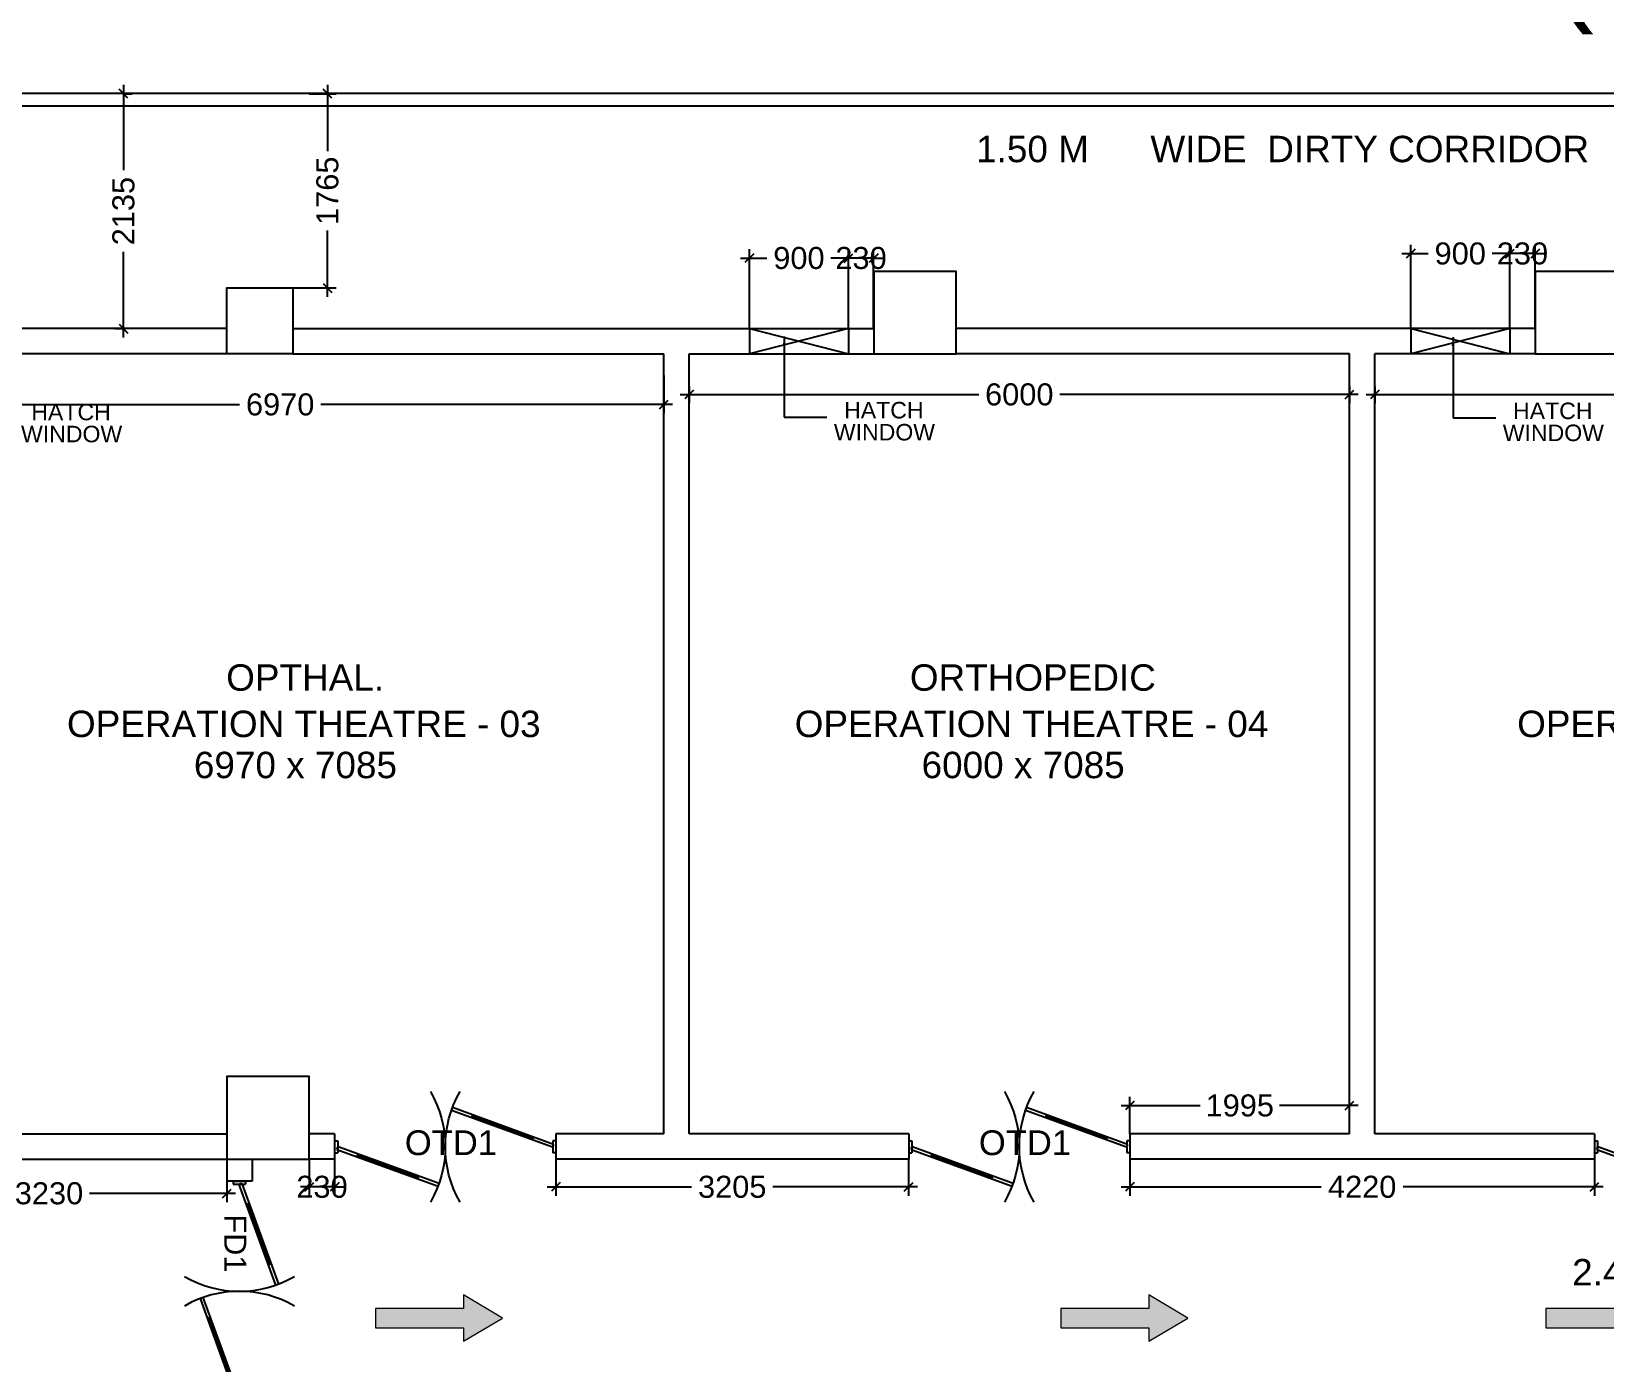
# Model space of a CAD drawing. Extents: x 7897917 to 8423973, y -6487334 to -6173396.
# Drawn here: x 7927140 to 7941431, y -6428806 to -6416714 of the extents above; entities that cross this region are included whole.
import ezdxf
from ezdxf.enums import TextEntityAlignment as Align

# ---------------------------------------------------------------- set-up
doc = ezdxf.new("R2010")
doc.units = 0
doc.header["$LTSCALE"] = 600
doc.header["$MEASUREMENT"] = 0
doc.header["$PDMODE"] = 35
doc.linetypes.add('DASHED', pattern=[0.75, 0.5, -0.25])
doc.layers.get('0').update_dxf_attribs({"linetype": 'CONTINUOUS'})
doc.layers.get('Defpoints').update_dxf_attribs({"linetype": 'CONTINUOUS'})
for name, color, linetype in [('DIM-TEXT', 8, 'CONTINUOUS'), ('DOOR', 32, 'CONTINUOUS'), ('Fire Door', 10, 'CONTINUOUS'), ('joinery', 7, 'CONTINUOUS'), ('LA-column', 3, 'CONTINUOUS'), ('Room Dim', 1, 'CONTINUOUS'), ('TEXT', 6, 'CONTINUOUS'), ('TXT', 6, 'CONTINUOUS'), ('Walls', 7, 'CONTINUOUS'), ('Window', 4, 'CONTINUOUS'), ('Working Dim', 5, 'CONTINUOUS')]:
    doc.layers.add(name, color=color, linetype=linetype)
doc.styles.add('ari', font='arial.ttf')
doc.styles.add('ARIAL', font='arial.ttf')
doc.styles.add('RT', font='romant.shx')
doc.dimstyles.new('int. dim', dxfattribs={"dimtxt": 450, "dimasz": 80, "dimexe": 80, "dimexo": 0, "dimgap": 70, "dimtad": 0, "dimdec": 0, "dimzin": 12, "dimdsep": 46, "dimtxsty": 'ari', "dimblk": 'OBLIQUE', "dimcen": 2, "dimdle": 80, "dimclrd": 256, "dimclre": 256, "dimclrt": 6, "dimadec": 0, "dimazin": 0, "dimtfac": 1, "dimtdec": 0, "dimtix": 1, "dimtmove": 2, "dimatfit": 3, "dimfxl": 1, "dimtolj": 1, "dimtzin": 0, "dimlwd": -1, "dimlwe": -1, "dimarcsym": 0})
doc.dimstyles.new('TEXT', dxfattribs={"dimscale": 0, "dimtxt": 600, "dimasz": 300, "dimexe": 300, "dimexo": 30, "dimgap": 50, "dimtad": 0, "dimdec": 0, "dimzin": 0, "dimdsep": 46, "dimtxsty": 'RT', "dimblk": 'OBLIQUE', "dimcen": 0.09, "dimdle": 300, "dimclrd": 256, "dimclre": 256, "dimclrt": 170, "dimadec": 0, "dimazin": 0, "dimtfac": 1, "dimtdec": 0, "dimtofl": 0, "dimtmove": 2, "dimatfit": 3, "dimfxl": 1, "dimfrac": 2, "dimtolj": 1, "dimtzin": 0, "dimlwd": -1, "dimlwe": -1, "dimarcsym": 0})

# ---------------------------------------------------------------- blocks, each defined once
blk = doc.blocks.new('_Oblique')
at = {"color": 0, "linetype": 'ByBlock', "lineweight": -2}
blk.add_line((-0.5, -0.5), (0.5, 0.5), dxfattribs=at)
blk = doc.blocks.new('*D1514')
at = {"layer": 'Defpoints', "color": 0, "transparency": 16777216}
for p in [(7939344, -6419938), (7945344, -6419938), (7939344, -6420012)]:
    blk.add_point(p, dxfattribs=at)
at = {"layer": 'Working Dim', "transparency": 16777216}
for p, q in [((7939344, -6419938), (7939344, -6420092)), ((7945344, -6419938), (7945344, -6420092)), ((7939264, -6420012), (7941975, -6420012)), ((7945424, -6420012), (7942713, -6420012))]:
    blk.add_line(p, q, dxfattribs=at)
at = {"layer": 'Working Dim', "transparency": 16777216, "xscale": 80, "yscale": 80, "zscale": 80, "rotation": 180}
blk.add_blockref('_Oblique', (7939344, -6420012), dxfattribs=at)
at = {"layer": 'Working Dim', "transparency": 16777216, "xscale": 80, "yscale": 80, "zscale": 80}
blk.add_blockref('_Oblique', (7945344, -6420012), dxfattribs=at)
at = {"layer": 'Working Dim', "color": 6, "transparency": 16777216, "insert": (7942344, -6420012), "char_height": 200, "attachment_point": 5, "style": 'ari'}
blk.add_mtext('\\A1;6000', dxfattribs=at)
blk = doc.blocks.new('*D1515')
at = {"layer": 'Defpoints', "color": 0, "transparency": 16777216}
for p in [(7933114, -6419938), (7939114, -6419938), (7933114, -6420012)]:
    blk.add_point(p, dxfattribs=at)
at = {"layer": 'Working Dim', "transparency": 16777216}
for p, q in [((7933114, -6419938), (7933114, -6420092)), ((7939114, -6419938), (7939114, -6420092)), ((7933034, -6420012), (7935745, -6420012)), ((7939194, -6420012), (7936483, -6420012))]:
    blk.add_line(p, q, dxfattribs=at)
at = {"layer": 'Working Dim', "transparency": 16777216, "xscale": 80, "yscale": 80, "zscale": 80, "rotation": 180}
blk.add_blockref('_Oblique', (7933114, -6420012), dxfattribs=at)
at = {"layer": 'Working Dim', "transparency": 16777216, "xscale": 80, "yscale": 80, "zscale": 80}
blk.add_blockref('_Oblique', (7939114, -6420012), dxfattribs=at)
at = {"layer": 'Working Dim', "color": 6, "transparency": 16777216, "insert": (7936114, -6420012), "char_height": 200, "attachment_point": 5, "style": 'ari'}
blk.add_mtext('\\A1;6000', dxfattribs=at)
blk = doc.blocks.new('*D1516')
at = {"layer": 'Defpoints', "color": 0, "transparency": 16777216}
for p in [(7925914, -6419839), (7932884, -6419839), (7932884, -6420103)]:
    blk.add_point(p, dxfattribs=at)
at = {"layer": 'Working Dim', "transparency": 16777216}
for p, q in [((7925914, -6419839), (7925914, -6420183)), ((7932884, -6419839), (7932884, -6420183)), ((7925834, -6420103), (7929030, -6420103)), ((7932964, -6420103), (7929768, -6420103))]:
    blk.add_line(p, q, dxfattribs=at)
at = {"layer": 'Working Dim', "transparency": 16777216, "xscale": 80, "yscale": 80, "zscale": 80, "rotation": 180}
blk.add_blockref('_Oblique', (7925914, -6420103), dxfattribs=at)
at = {"layer": 'Working Dim', "transparency": 16777216, "xscale": 80, "yscale": 80, "zscale": 80}
blk.add_blockref('_Oblique', (7932884, -6420103), dxfattribs=at)
at = {"layer": 'Working Dim', "color": 6, "transparency": 16777216, "insert": (7929399, -6420103), "char_height": 200, "attachment_point": 5, "style": 'ari'}
blk.add_mtext('\\A1;6970', dxfattribs=at)
blk = doc.blocks.new('Z$W@#5624')
at = {"layer": 'DOOR'}
for p, q in [((19, 470), (840, 769)), ((28, 446), (849, 745)), ((188, 518), (680, 697)), ((676, 709), (685, 685)), ((183, 529), (192, 506)), ((0, 400), (0, 499)), ((0, 499), (25, 499)), ((0, 400), (25, 400)), ((19, 470), (28, 446)), ((25, 400), (25, 499)), ((1770, 453), (949, 154)), ((1779, 429), (957, 130)), ((1614, 369), (1606, 393)), ((1779, 429), (1770, 453)), ((1798, 499), (1773, 499)), ((1773, 400), (1773, 499)), ((1798, 400), (1773, 400)), ((1798, 400), (1798, 499)), ((1610, 381), (1117, 202)), ((1113, 214), (1122, 190))]:
    blk.add_line(p, q, dxfattribs=at)
at = {"layer": 'DOOR', "color": 145}
for centre, start_param, end_param in [((0, 449), 2.617994, 3.665191), ((1798, 449), -0.523599, 0.523599)]:
    blk.add_ellipse(centre, major_axis=(-899, 0), ratio=1, start_param=start_param, end_param=end_param, dxfattribs=at)
blk = doc.blocks.new('A$C6C0004E6')
at = {"layer": 'DOOR', "color": 161, "linetype": 'Continuous'}
for p, q in [((-900, 0), (-900, 230)), ((0, 0), (0, 230))]:
    blk.add_line(p, q, dxfattribs=at)
at = {"layer": 'DOOR', "color": 161, "linetype": 'DASHED', "ltscale": 500}
for p, q in [((-900, 0), (0, 230)), ((0, 0), (-900, 230))]:
    blk.add_line(p, q, dxfattribs=at)
blk = doc.blocks.new('*D1518')
at = {"layer": 'Defpoints', "color": 0, "transparency": 16777216}
for p in [(7937119, -6426959), (7941339, -6426959), (7937119, -6427211)]:
    blk.add_point(p, dxfattribs=at)
at = {"layer": 'Working Dim', "transparency": 16777216}
for p, q in [((7937119, -6426959), (7937119, -6427291)), ((7941339, -6426959), (7941339, -6427291)), ((7937039, -6427211), (7938857, -6427211)), ((7941419, -6427211), (7939601, -6427211))]:
    blk.add_line(p, q, dxfattribs=at)
at = {"layer": 'Working Dim', "transparency": 16777216, "xscale": 80, "yscale": 80, "zscale": 80, "rotation": 180}
blk.add_blockref('_Oblique', (7937119, -6427211), dxfattribs=at)
at = {"layer": 'Working Dim', "transparency": 16777216, "xscale": 80, "yscale": 80, "zscale": 80}
blk.add_blockref('_Oblique', (7941339, -6427211), dxfattribs=at)
at = {"layer": 'Working Dim', "color": 6, "transparency": 16777216, "insert": (7939229, -6427211), "char_height": 200, "attachment_point": 5, "style": 'ari'}
blk.add_mtext('\\A1;4220', dxfattribs=at)
blk = doc.blocks.new('*D1519')
at = {"layer": 'Defpoints', "color": 0, "transparency": 16777216}
for p in [(7931904, -6426959), (7935109, -6426959), (7931904, -6427211)]:
    blk.add_point(p, dxfattribs=at)
at = {"layer": 'Working Dim', "transparency": 16777216}
for p, q in [((7931904, -6426959), (7931904, -6427291)), ((7935109, -6426959), (7935109, -6427291)), ((7931824, -6427211), (7933137, -6427211)), ((7935189, -6427211), (7933876, -6427211))]:
    blk.add_line(p, q, dxfattribs=at)
at = {"layer": 'Working Dim', "transparency": 16777216, "xscale": 80, "yscale": 80, "zscale": 80, "rotation": 180}
blk.add_blockref('_Oblique', (7931904, -6427211), dxfattribs=at)
at = {"layer": 'Working Dim', "transparency": 16777216, "xscale": 80, "yscale": 80, "zscale": 80}
blk.add_blockref('_Oblique', (7935109, -6427211), dxfattribs=at)
at = {"layer": 'Working Dim', "color": 6, "transparency": 16777216, "insert": (7933506, -6427211), "char_height": 200, "attachment_point": 5, "style": 'ari'}
blk.add_mtext('\\A1;3205', dxfattribs=at)
blk = doc.blocks.new('*D1520')
at = {"layer": 'Defpoints', "color": 0, "transparency": 16777216}
for p in [(7929664, -6426959), (7929894, -6426959), (7929664, -6427211)]:
    blk.add_point(p, dxfattribs=at)
at = {"layer": 'Working Dim', "transparency": 16777216}
for p, q in [((7929664, -6426959), (7929664, -6427291)), ((7929894, -6426959), (7929894, -6427291)), ((7929664, -6427211), (7929584, -6427211)), ((7929894, -6427211), (7929664, -6427211)), ((7929894, -6427211), (7929974, -6427211))]:
    blk.add_line(p, q, dxfattribs=at)
at = {"layer": 'Working Dim', "transparency": 16777216, "xscale": 80, "yscale": 80, "zscale": 80}
blk.add_blockref('_Oblique', (7929664, -6427211), dxfattribs=at)
at = {"layer": 'Working Dim', "transparency": 16777216, "xscale": 80, "yscale": 80, "zscale": 80, "rotation": 180}
blk.add_blockref('_Oblique', (7929894, -6427211), dxfattribs=at)
at = {"layer": 'Working Dim', "color": 6, "transparency": 16777216, "insert": (7929779, -6427211), "char_height": 200, "attachment_point": 5, "style": 'ari'}
blk.add_mtext('\\A1;230', dxfattribs=at)
blk = doc.blocks.new('A$C15456D16')
at = {"layer": 'Fire Door'}
for p, q in [((969, -4), (56, 329)), ((969, -4), (56, 329)), ((969, -4), (56, 329)), ((979, 23), (65, 355)), ((979, 23), (65, 355)), ((979, 23), (65, 355)), ((248, 289), (238, 262)), ((248, 289), (238, 262)), ((248, 289), (238, 262)), ((791, 76), (243, 276)), ((791, 76), (243, 276)), ((791, 76), (243, 276)), ((-1000, 56), (-972, 56)), ((-1000, -56), (-1000, 56)), ((-1000, 56), (-972, 56)), ((-1000, -56), (-1000, 56)), ((-1000, 56), (-972, 56)), ((-1000, -56), (-1000, 56)), ((-979, -23), (-969, 4)), ((-979, -23), (-969, 4)), ((-979, -23), (-969, 4)), ((-972, -56), (-972, 56)), ((-972, -56), (-972, 56)), ((-972, -56), (-972, 56)), ((-969, 4), (-56, -329)), ((-969, 4), (-56, -329)), ((-969, 4), (-56, -329)), ((796, 89), (786, 63)), ((796, 89), (786, 63)), ((796, 89), (786, 63)), ((979, 23), (969, -4)), ((979, 23), (969, -4)), ((979, 23), (969, -4)), ((1000, 56), (972, 56)), ((972, -56), (972, 56)), ((1000, 56), (972, 56)), ((972, -56), (972, 56)), ((1000, 56), (972, 56)), ((972, -56), (972, 56)), ((1000, -56), (1000, 56)), ((1000, -56), (1000, 56)), ((1000, -56), (1000, 56)), ((-1000, -56), (-972, -56)), ((-1000, -56), (-972, -56)), ((-1000, -56), (-972, -56)), ((-979, -23), (-65, -355)), ((-979, -23), (-65, -355)), ((-979, -23), (-65, -355)), ((-796, -89), (-786, -63)), ((-796, -89), (-786, -63)), ((-796, -89), (-786, -63)), ((-791, -76), (-243, -276)), ((-791, -76), (-243, -276)), ((-791, -76), (-243, -276)), ((1000, -56), (972, -56)), ((1000, -56), (972, -56)), ((1000, -56), (972, -56)), ((-238, -262), (-248, -289)), ((-238, -262), (-248, -289)), ((-238, -262), (-248, -289))]:
    blk.add_line(p, q, dxfattribs=at)
at = {"layer": 'Fire Door', "extrusion": (0, 0, -1)}
for centre, major_axis, start_param, end_param in [((-1000, 0), (-1000, 0), 2.617886, 3.665084), ((-1000, 0), (-1000, 0), 2.617886, 3.665084), ((-1000, 0), (-1000, 0), 2.617886, 3.665084), ((1000, 0), (1000, 0), 2.618102, 3.665299), ((1000, 0), (1000, 0), 2.618102, 3.665299), ((1000, 0), (1000, 0), 2.618102, 3.665299)]:
    blk.add_ellipse(centre, major_axis=major_axis, ratio=1, start_param=start_param, end_param=end_param, dxfattribs=at)
blk = doc.blocks.new('*D1635')
at = {"layer": 'Defpoints', "color": 0, "transparency": 16777216}
for p in [(7937119, -6426472), (7937119, -6426729), (7939114, -6426729)]:
    blk.add_point(p, dxfattribs=at)
at = {"layer": 'Working Dim', "transparency": 16777216}
for p, q in [((7937039, -6426472), (7937757, -6426472)), ((7937119, -6426729), (7937119, -6426392)), ((7939194, -6426472), (7938477, -6426472)), ((7939114, -6426729), (7939114, -6426392))]:
    blk.add_line(p, q, dxfattribs=at)
at = {"layer": 'Working Dim', "transparency": 16777216, "xscale": 80, "yscale": 80, "zscale": 80, "rotation": 180}
blk.add_blockref('_Oblique', (7937119, -6426472), dxfattribs=at)
at = {"layer": 'Working Dim', "transparency": 16777216, "xscale": 80, "yscale": 80, "zscale": 80}
blk.add_blockref('_Oblique', (7939114, -6426472), dxfattribs=at)
at = {"layer": 'Working Dim', "color": 6, "transparency": 16777216, "insert": (7938117, -6426472), "char_height": 200, "attachment_point": 5, "style": 'ari'}
blk.add_mtext('\\A1;1995', dxfattribs=at)
blk = doc.blocks.new('*D1637')
at = {"layer": 'Defpoints', "color": 0, "transparency": 16777216}
for p in [(7934562, -6418773), (7934562, -6419414, -3), (7934791, -6419414)]:
    blk.add_point(p, dxfattribs=at)
at = {"layer": 'Working Dim', "transparency": 16777216}
for p, q in [((7934562, -6418773), (7934482, -6418773)), ((7934562, -6419414), (7934562, -6418693)), ((7934791, -6418773), (7934562, -6418773)), ((7934791, -6419414), (7934791, -6418693)), ((7934791, -6418773), (7934871, -6418773))]:
    blk.add_line(p, q, dxfattribs=at)
at = {"layer": 'Working Dim', "transparency": 16777216, "xscale": 80, "yscale": 80, "zscale": 80}
blk.add_blockref('_Oblique', (7934562, -6418773), dxfattribs=at)
at = {"layer": 'Working Dim', "transparency": 16777216, "xscale": 80, "yscale": 80, "zscale": 80, "rotation": 180}
blk.add_blockref('_Oblique', (7934791, -6418773), dxfattribs=at)
at = {"layer": 'Working Dim', "color": 6, "transparency": 16777216, "insert": (7934676, -6418773), "char_height": 200, "attachment_point": 5, "style": 'ari'}
blk.add_mtext('\\A1;230', dxfattribs=at)
blk = doc.blocks.new('*D1638')
at = {"layer": 'Defpoints', "color": 0, "transparency": 16777216}
for p in [(7933662, -6418773), (7933662, -6419414, -3), (7934562, -6419414, -3)]:
    blk.add_point(p, dxfattribs=at)
at = {"layer": 'Working Dim', "transparency": 16777216}
for p, q in [((7933582, -6418773), (7933821, -6418773)), ((7933662, -6419414), (7933662, -6418693)), ((7934642, -6418773), (7934402, -6418773)), ((7934562, -6419414), (7934562, -6418693))]:
    blk.add_line(p, q, dxfattribs=at)
at = {"layer": 'Working Dim', "transparency": 16777216, "xscale": 80, "yscale": 80, "zscale": 80, "rotation": 180}
blk.add_blockref('_Oblique', (7933662, -6418773), dxfattribs=at)
at = {"layer": 'Working Dim', "transparency": 16777216, "xscale": 80, "yscale": 80, "zscale": 80}
blk.add_blockref('_Oblique', (7934562, -6418773), dxfattribs=at)
at = {"layer": 'Working Dim', "color": 6, "transparency": 16777216, "insert": (7934112, -6418773), "char_height": 200, "attachment_point": 5, "style": 'ari'}
blk.add_mtext('\\A1;900', dxfattribs=at)
blk = doc.blocks.new('*D1639')
at = {"layer": 'Defpoints', "color": 0, "transparency": 16777216}
for p in [(7940570, -6418732), (7940570, -6419414, -3), (7940800, -6419414)]:
    blk.add_point(p, dxfattribs=at)
at = {"layer": 'Working Dim', "transparency": 16777216}
for p, q in [((7940570, -6419414), (7940570, -6418652)), ((7940800, -6419414), (7940800, -6418652)), ((7940570, -6418732), (7940490, -6418732)), ((7940800, -6418732), (7940570, -6418732)), ((7940800, -6418732), (7940880, -6418732))]:
    blk.add_line(p, q, dxfattribs=at)
at = {"layer": 'Working Dim', "transparency": 16777216, "xscale": 80, "yscale": 80, "zscale": 80}
blk.add_blockref('_Oblique', (7940570, -6418732), dxfattribs=at)
at = {"layer": 'Working Dim', "transparency": 16777216, "xscale": 80, "yscale": 80, "zscale": 80, "rotation": 180}
blk.add_blockref('_Oblique', (7940800, -6418732), dxfattribs=at)
at = {"layer": 'Working Dim', "color": 6, "transparency": 16777216, "insert": (7940685, -6418732), "char_height": 200, "attachment_point": 5, "style": 'ari'}
blk.add_mtext('\\A1;230', dxfattribs=at)
blk = doc.blocks.new('*D1640')
at = {"layer": 'Defpoints', "color": 0, "transparency": 16777216}
for p in [(7939670, -6418732), (7939670, -6419414, -3), (7940570, -6419414, -3)]:
    blk.add_point(p, dxfattribs=at)
at = {"layer": 'Working Dim', "transparency": 16777216}
for p, q in [((7939670, -6419414), (7939670, -6418652)), ((7940570, -6419414), (7940570, -6418652)), ((7939590, -6418732), (7939830, -6418732)), ((7940650, -6418732), (7940411, -6418732))]:
    blk.add_line(p, q, dxfattribs=at)
at = {"layer": 'Working Dim', "transparency": 16777216, "xscale": 80, "yscale": 80, "zscale": 80, "rotation": 180}
blk.add_blockref('_Oblique', (7939670, -6418732), dxfattribs=at)
at = {"layer": 'Working Dim', "transparency": 16777216, "xscale": 80, "yscale": 80, "zscale": 80}
blk.add_blockref('_Oblique', (7940570, -6418732), dxfattribs=at)
at = {"layer": 'Working Dim', "color": 6, "transparency": 16777216, "insert": (7940120, -6418732), "char_height": 200, "attachment_point": 5, "style": 'ari'}
blk.add_mtext('\\A1;900', dxfattribs=at)
blk = doc.blocks.new('*D1647')
at = {"layer": 'Defpoints', "color": 0, "transparency": 16777216}
for p in [(7925684, -6426959), (7928914, -6426959, -1), (7925684, -6427270)]:
    blk.add_point(p, dxfattribs=at)
at = {"layer": 'Working Dim', "transparency": 16777216}
for p, q in [((7925684, -6426959), (7925684, -6427350)), ((7928914, -6426959), (7928914, -6427350)), ((7925604, -6427270), (7926931, -6427270)), ((7928994, -6427270), (7927667, -6427270))]:
    blk.add_line(p, q, dxfattribs=at)
at = {"layer": 'Working Dim', "transparency": 16777216, "xscale": 80, "yscale": 80, "zscale": 80, "rotation": 180}
blk.add_blockref('_Oblique', (7925684, -6427270), dxfattribs=at)
at = {"layer": 'Working Dim', "transparency": 16777216, "xscale": 80, "yscale": 80, "zscale": 80}
blk.add_blockref('_Oblique', (7928914, -6427270), dxfattribs=at)
at = {"layer": 'Working Dim', "color": 6, "transparency": 16777216, "insert": (7927299, -6427270), "char_height": 200, "attachment_point": 5, "style": 'ari'}
blk.add_mtext('\\A1;3230', dxfattribs=at)
blk = doc.blocks.new('*D1650')
at = {"layer": 'Defpoints', "color": 0, "transparency": 16777216}
for p in [(7927976, -6417279), (7927976, -6417279), (7927976, -6419414)]:
    blk.add_point(p, dxfattribs=at)
at = {"layer": 'Working Dim', "transparency": 16777216}
for p, q in [((7927976, -6417199), (7927976, -6417975)), ((7927976, -6417279), (7928056, -6417279)), ((7927976, -6419494), (7927976, -6418717)), ((7927976, -6419414), (7927896, -6419414))]:
    blk.add_line(p, q, dxfattribs=at)
at = {"layer": 'Working Dim', "transparency": 16777216, "xscale": 80, "yscale": 80, "zscale": 80}
for p, rotation in [((7927976, -6417279), 90), ((7927976, -6419414), 270)]:
    blk.add_blockref('_Oblique', p, dxfattribs=dict(at, rotation=rotation))
at = {"layer": 'Working Dim', "color": 6, "transparency": 16777216, "insert": (7927976, -6418346), "char_height": 200, "attachment_point": 5, "rotation": 90, "style": 'ari'}
blk.add_mtext('\\A1;2135', dxfattribs=at)
blk = doc.blocks.new('*D1651')
at = {"layer": 'Defpoints', "color": 0, "transparency": 16777216}
for p in [(7929664, -6417279), (7929829, -6417279), (7929514, -6419044, 3)]:
    blk.add_point(p, dxfattribs=at)
at = {"layer": 'Working Dim', "transparency": 16777216}
for p, q in [((7929829, -6417199), (7929829, -6417801)), ((7929664, -6417279), (7929909, -6417279)), ((7929829, -6419124), (7929829, -6418521)), ((7929514, -6419044), (7929909, -6419044))]:
    blk.add_line(p, q, dxfattribs=at)
at = {"layer": 'Working Dim', "transparency": 16777216, "xscale": 80, "yscale": 80, "zscale": 80}
for p, rotation in [((7929829, -6417279), 90), ((7929829, -6419044), 270)]:
    blk.add_blockref('_Oblique', p, dxfattribs=dict(at, rotation=rotation))
at = {"layer": 'Working Dim', "color": 6, "transparency": 16777216, "insert": (7929829, -6418161), "char_height": 200, "attachment_point": 5, "rotation": 90, "style": 'ari'}
blk.add_mtext('\\A1;1765', dxfattribs=at)
blk = doc.blocks.new('*D1821')
at = {"layer": 'Defpoints', "color": 0, "linetype": 'Continuous', "transparency": 16777216}
for p in [(7959984, -6414245, -12), (7918924, -6414395, -14), (7959984, -6416219)]:
    blk.add_point(p, dxfattribs=at)
at = {"layer": 'DIM-TEXT', "transparency": 16777216}
for p, q in [((7959984, -6414245), (7959984, -6416519)), ((7918924, -6414395), (7918924, -6416519)), ((7918624, -6416219), (7933009, -6416219)), ((7960284, -6416219), (7945899, -6416219))]:
    blk.add_line(p, q, dxfattribs=at)
at = {"layer": 'DIM-TEXT', "linetype": 'Continuous', "transparency": 16777216, "xscale": 300, "yscale": 300, "zscale": 300, "rotation": 180}
blk.add_blockref('_Oblique', (7918924, -6416219), dxfattribs=at)
at = {"layer": 'DIM-TEXT', "linetype": 'Continuous', "transparency": 16777216, "xscale": 300, "yscale": 300, "zscale": 300}
blk.add_blockref('_Oblique', (7959984, -6416219), dxfattribs=at)
at = {"layer": 'DIM-TEXT', "color": 170, "linetype": 'Continuous', "transparency": 16777216, "insert": (7939454, -6416219), "char_height": 750, "attachment_point": 5, "style": 'ari'}
blk.add_mtext("\\A1;{\\H1.067x;O.T.COMPLEX ( 6 OT 's )}", dxfattribs=at)
blk = doc.blocks.new('A$C279266B1')
at = {"lineweight": 0}
h = blk.add_hatch(color=3, dxfattribs=at)
h.set_gradient(color1=(55, 181, 38), color2=(106, 220, 91), rotation=90, one_color=1, tint=0.61, name='CYLINDER')
h.paths.add_polyline_path([(0, -88), (-798, -88), (-798, -211), (-1152, 0), (-798, 211), (-798, 88), (0, 88)])
at = {"color": 7, "lineweight": 0, "flags": 128}
blk.add_lwpolyline([(0, -88), (-798, -88), (-798, -211), (-1152, 0), (-798, 211), (-798, 88), (0, 88), (0, -88)], dxfattribs=at)

msp = doc.modelspace()

# ---------------------------------------------------------------- linework, layer by layer
at = {"layer": 'LA-column', "color": 2, "flags": 128}
for points, elevation in [([(7934791.455, -6419643.752), (7935541.455, -6419643.752), (7935541.455, -6418893.752), (7934791.455, -6418893.752)], 2.092), ([(7940802.046, -6419643.722), (7941552.046, -6419643.722), (7941552.046, -6418893.722), (7940802.046, -6418893.722)], 2.092), ([(7929513.866, -6419643.752), (7928913.866, -6419643.752), (7928913.866, -6419043.752), (7929513.866, -6419043.752)], 2.612)]:
    msp.add_lwpolyline(points, close=True, dxfattribs=dict(at, elevation=elevation))
msp.add_lwpolyline([(7928913.907, -6426958.752), (7929663.907, -6426958.752), (7929663.907, -6426208.752), (7928913.907, -6426208.752)], close=True, dxfattribs=at)
at = {"layer": 'Walls', "linetype": 'Continuous'}
for p, q in [((7928913.953, -6419413.719), (7925913.907, -6419413.719)), ((7929513.866, -6419413.71), (7934791.453, -6419413.71)), ((7940799.771, -6419413.71), (7935539.27, -6419413.71)), ((7928913.953, -6419643.719), (7925914.037, -6419643.719)), ((7929513.866, -6419643.71), (7932884.043, -6419643.71)), ((7932884.043, -6426728.734), (7932884.043, -6419643.709)), ((7933114.043, -6426728.734), (7933114.043, -6419643.709)), ((7933114.043, -6419643.71), (7934791.453, -6419643.71)), ((7939114.043, -6419643.709), (7935539.27, -6419643.71)), ((7939114.043, -6426728.734), (7939114.043, -6419643.709)), ((7940799.95, -6419643.71), (7939344.043, -6419643.709)), ((7939344.043, -6426728.734), (7939344.043, -6419643.709)), ((7929893.902, -6426728.734), (7929663.902, -6426728.734)), ((7929893.902, -6426728.734), (7929893.902, -6426958.734)), ((7932884.043, -6426728.734), (7931903.902, -6426728.734)), ((7931903.902, -6426728.734), (7931903.902, -6426958.734)), ((7935109.043, -6426728.734), (7933114.043, -6426728.734)), ((7935109.043, -6426728.734), (7935109.043, -6426958.734)), ((7939114.043, -6426728.734), (7937119.043, -6426728.734)), ((7937119.043, -6426728.734), (7937119.043, -6426958.734)), ((7941339.043, -6426728.734), (7939344.043, -6426728.734)), ((7941339.043, -6426728.734), (7941339.043, -6426958.734)), ((7928913.902, -6426958.951), (7928913.902, -6427158.878)), ((7929143.912, -6426958.951), (7929143.913, -6427158.878)), ((7929893.902, -6426958.734), (7929663.902, -6426958.734)), ((7935109.043, -6426958.734), (7931903.902, -6426958.734)), ((7941339.043, -6426958.734), (7937119.043, -6426958.734)), ((7929143.913, -6427158.878), (7928913.904, -6427158.878))]:
    msp.add_line(p, q, dxfattribs=at)
at = {"layer": 'Walls'}
for p, q in [((7925914.037, -6426728.951), (7928913.902, -6426728.951)), ((7925684.037, -6426958.951), (7928913.902, -6426958.951))]:
    msp.add_line(p, q, dxfattribs=at)
for points in [[(7959604.137, -6417278.709), (7923839.147, -6417278.709), (7923838.955, -6418433.76)], [(7959719.137, -6417393.709), (7923954.147, -6417393.709), (7923953.878, -6418893.727)]]:
    msp.add_lwpolyline(points, dxfattribs=at)

# ---------------------------------------------------------------- block references
at = {"layer": 'DOOR', "linetype": 'Continuous', "xscale": -1.118059320375323, "yscale": 1.118059319444001, "zscale": 1.11805931950563, "rotation": 180}
for p in [(7929893.902, -6426344.567), (7935109.043, -6426344.567), (7941339.043, -6426344.567)]:
    msp.add_blockref('Z$W@#5624', p, dxfattribs=at)
at = {"layer": 'Fire Door', "color": 3, "lineweight": 0, "xscale": -1, "rotation": 270}
msp.add_blockref('A$C15456D16', (7929028.906, -6428158.926), dxfattribs=at)
at = {"layer": 'Room Dim', "color": 3, "lineweight": 0, "xscale": -1}
for p in [(7930265.839, -6428401.939), (7936492.158, -6428401.939), (7940896.217, -6428401.939)]:
    msp.add_blockref('A$C279266B1', p, dxfattribs=at)
at = {"layer": 'Window', "linetype": 'Continuous', "rotation": 180}
for p in [(7933661.534, -6419413.772, -3.039), (7939670.125, -6419413.742, -3.039)]:
    msp.add_blockref('A$C6C0004E6', p, dxfattribs=at)

# ---------------------------------------------------------------- texts
at = {"layer": 'Fire Door', "style": 'ARIAL'}
msp.add_text('FD1', height=200, rotation=270, dxfattribs=at).set_placement((7928891.675, -6427723.97), align=Align.CENTER)
at = {"layer": 'joinery', "style": 'ari'}
for p in [(7930531.326, -6426921.896, -8.455), (7935746.468, -6426921.896, -8.455)]:
    msp.add_text('OTD1', height=225, dxfattribs=at).set_placement(p)
at = {"layer": 'Room Dim', "style": 'ARIAL'}
for s, p in [('6970 x 7085', (7929537.779, -6423497.596)), ('6000 x 7085', (7936149.235, -6423497.596))]:
    msp.add_text(s, height=240, dxfattribs=at).set_placement(p, align=Align.CENTER)
at = {"layer": 'TEXT', "color": 7, "style": 'ARIAL'}
for s, height, p in [('1.50 M      WIDE  DIRTY CORRIDOR', 240, (7938506.149, -6417901.479)), ('HATCH ', 150, (7934912.652, -6420229.358)), ('HATCH ', 150, (7940989.728, -6420235.36)), ('HATCH ', 150, (7927528.192, -6420246.077)), ('WINDOW', 150, (7927504.521, -6420446.007)), ('WINDOW', 150, (7934888.981, -6420429.288)), ('WINDOW', 150, (7940966.057, -6420435.291)), ('OPTHAL.', 240, (7929625.886, -6422703.291)), ('ORTHOPEDIC', 240, (7936237.342, -6422703.291)), ('OPERATION THEATRE - 03', 240, (7929613.608, -6423124.224)), ('OPERATION THEATRE - 04', 240, (7936225.063, -6423124.224)), ('OPERATION THEATRE - 05', 240, (7942788.594, -6423124.224))]:
    msp.add_text(s, height=height, dxfattribs=at).set_placement(p, align=Align.CENTER)
at = {"layer": 'TXT', "color": 7, "style": 'ARIAL'}
msp.add_text('2.40 M      W I D E    S T E R I L E     C O R R I D O R', height=240, dxfattribs=at).set_placement((7945141.626, -6428105.663), align=Align.CENTER)

# ---------------------------------------------------------------- dimensions: what is measured, and where the dimension line sits
at = {"layer": 'DIM-TEXT', "linetype": 'Continuous'}
dim = msp.add_linear_dim(base=(7959983.785, -6416218.984, 11.758), p1=(7918923.735, -6414394.63, -2.39), p2=(7959983.785, -6414244.631, -0.107), text="{\\H1.067x;O.T.COMPLEX ( 6 OT 's )}", dimstyle='TEXT', override={"dimscale": 1, "dimtxt": 750, "dimexo": 0, "dimtxsty": 'ari'}, dxfattribs=at)
dim.commit()
dim.dimension.update_dxf_attribs({"geometry": '*D1821', "text_midpoint": (7939453.76, -6416218.984, 11.758)})
at = {"layer": 'Working Dim'}
for base, p1, p2, angle, picture, middle in [((7927976.401, -6417278.709), (7927976.401, -6419413.719), (7927976.401, -6417278.709), 90, '*D1650', (7927976.401, -6418346.214)), ((7929829.357, -6417278.709), (7929513.866, -6419043.752, 2.612), (7929664.045, -6417278.709), 90, '*D1651', (7929829.357, -6418161.23)), ((7933661.534, -6418772.696), (7934561.534, -6419413.71, -3.039), (7933661.534, -6419413.772, -3.039), 180, '*D1638', (7934111.534, -6418772.696)), ((7934561.534, -6418772.696), (7934791.453, -6419413.71), (7934561.534, -6419413.71, -3.039), 180, '*D1637', (7934676.493, -6418772.696)), ((7939670.125, -6418731.641), (7940570.125, -6419413.742, -3.039), (7939670.125, -6419413.71, -3.039), 180, '*D1640', (7940120.125, -6418731.641)), ((7940570.125, -6418731.641), (7940799.771, -6419413.71), (7940570.125, -6419413.742, -3.039), 180, '*D1639', (7940684.948, -6418731.641)), ((7937119.043, -6426471.659), (7939114.043, -6426728.734), (7937119.043, -6426728.734), 180, '*D1635', (7938116.543, -6426471.659)), ((7925684.037, -6427270.499), (7928914.045, -6426958.688, -1.128), (7925684.037, -6426958.951), 180, '*D1647', (7927299.041, -6427270.499))]:
    dim = msp.add_linear_dim(base=base, p1=p1, p2=p2, angle=angle, dimstyle='int. dim', override={"dimtxt": 200, "dimarcsym": 1}, dxfattribs=at)
    dim.commit()
    dim.dimension.update_dxf_attribs({"geometry": picture, "text_midpoint": middle})
for base, p1, p2, picture, middle in [((7932884.043, -6420102.991), (7925914.037, -6419839.068), (7932884.043, -6419839.068), '*D1516', (7929399.04, -6420102.991)), ((7933114.043, -6420011.744), (7939114.043, -6419937.548), (7933114.043, -6419937.548), '*D1515', (7936114.043, -6420011.744)), ((7939344.043, -6420011.744), (7945344.043, -6419937.548), (7939344.043, -6419937.548), '*D1514', (7942344.043, -6420011.744)), ((7929663.902, -6427210.6), (7929893.902, -6426958.734), (7929663.902, -6426958.752), '*D1520', (7929778.902, -6427210.6)), ((7931903.902, -6427210.6), (7935109.043, -6426958.734), (7931903.902, -6426958.734), '*D1519', (7933506.472, -6427210.6)), ((7937119.043, -6427210.6), (7941339.043, -6426958.734), (7937119.043, -6426958.734), '*D1518', (7939229.043, -6427210.6))]:
    dim = msp.add_linear_dim(base=base, p1=p1, p2=p2, dimstyle='int. dim', override={"dimtxt": 200}, dxfattribs=at)
    dim.commit()
    dim.dimension.update_dxf_attribs({"geometry": picture, "text_midpoint": middle})

# ---------------------------------------------------------------- leaders
for points in [[(7933978.362, -6419485.222), (7933978.362, -6420217.77), (7934364.97, -6420217.77)], [(7940055.438, -6419491.224), (7940055.438, -6420223.772), (7940442.047, -6420223.772)]]:
    msp.add_leader(points, dimstyle='int. dim', override={"dimtxt": 200, "dimgap": 70, "dimtad": 0, "dimarcsym": 1}, dxfattribs=at)

doc.saveas('drawing.dxf')
